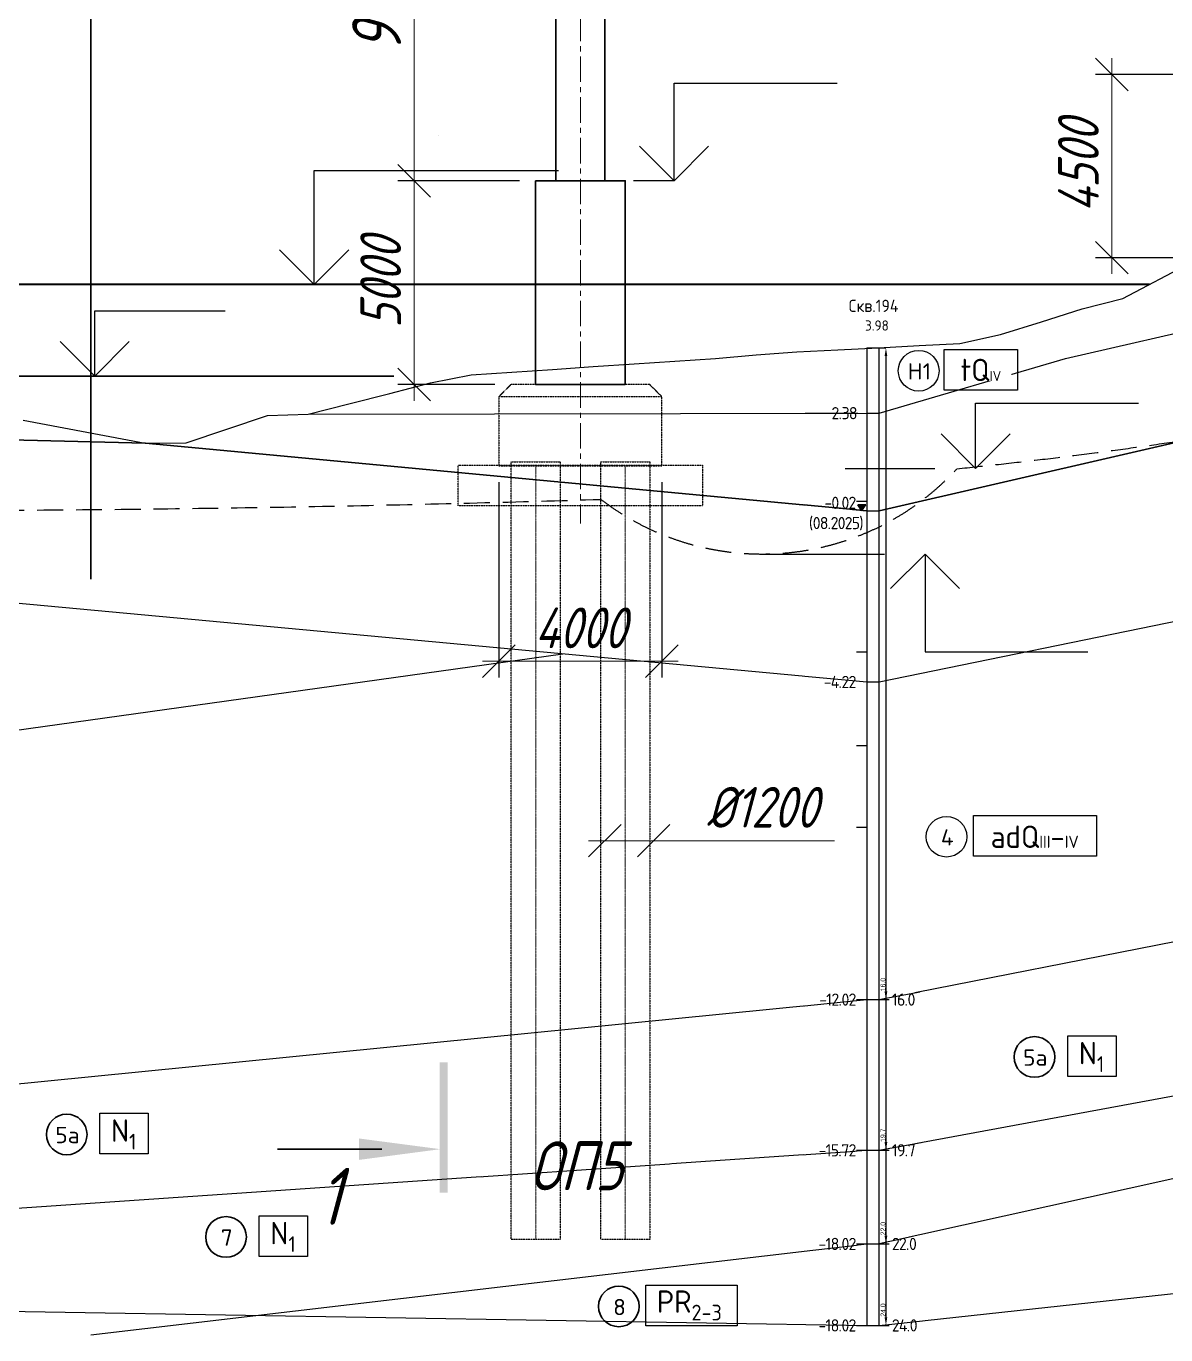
# Model space of a CAD drawing. Header units: millimetres. Extents: x 1864 to 10174863, y -4887456 to 5366151.
# Drawn here: x 6721914 to 6749895, y -20253 to 11881 of the extents above; entities that cross this region are included whole.
import ezdxf
from ezdxf.enums import TextEntityAlignment as Align

# ---------------------------------------------------------------- set-up
doc = ezdxf.new("R2018")
doc.units = ezdxf.units.MM
doc.linetypes.add('невидимая', pattern=[9.525, 6.35, -3.175])
doc.linetypes.add('осевая', pattern=[2, 1.25, -0.25, 0.25, -0.25])
for name, color, linetype, lineweight in [('!!ТЕКСТ', 3, 'Continuous', 20), ('01_Основные', 7, 'Continuous', 40), ('1-Бетон', 106, 'Continuous', 35), ('1-Примечания', 4, 'Continuous', 25), ('1-Размеры', 1, 'Continuous', 25), ('1-Текст_3', 250, 'Continuous', 25), ('ИС_TXT_ЗГЛ', 1, 'Continuous', 35), ('ИС_Основная', 7, 'Continuous', 35), ('ИС_Ось', 3, 'осевая', 18), ('ИС_Размер', 3, 'Continuous', 18), ('Штриховка', 2, 'Continuous', 5)]:
    doc.layers.add(name, color=color, linetype=linetype, lineweight=lineweight)
for name, color, linetype in [('geology', 250, 'Continuous'), ('Возрастные индексы', 1, 'Continuous'), ('Геология', 250, 'Continuous'), ('ИС_Невидимая', 4, 'невидимая'), ('Номера ИГЭ', 22, 'Continuous'), ('Отметки в скважинах', 7, 'Continuous'), ('Скважина', 170, 'Continuous'), ('Черный профиль', 3, 'Continuous')]:
    doc.layers.add(name, color=color, linetype=linetype)
doc.layers.add('Оси_Невидимые', color=5, linetype='Continuous', plot=False)
doc.layers.add('Помощь_Невидимый', color=7, linetype='Continuous', lineweight=30, plot=False)
doc.styles.add('0', font='isocpeur.ttf', dxfattribs={"width": 0.8, "oblique": 15})
doc.styles.add('ISOCPEUR', font='isocpeur.ttf', dxfattribs={"width": 0.8, "oblique": 15, "height": 2.5})
doc.styles.get("Standard").update_dxf_attribs({"font": 'arial.ttf'})
doc.styles.add('Стандарт-геология', font='romant.shx', dxfattribs={"width": 0.9, "height": 2.5})
doc.dimstyles.new('М400нов', dxfattribs={"dimscale": 400, "dimtxt": 2.5, "dimasz": 2, "dimexe": 1, "dimexo": 1, "dimgap": 0.8, "dimtad": 1, "dimdec": 0, "dimzin": 0, "dimdsep": 46, "dimtxsty": '0', "dimblk": 'OBLIQUE', "dimcen": 0.09, "dimdle": 1, "dimclrd": 256, "dimclre": 256, "dimclrt": 256, "dimadec": 4, "dimazin": 0, "dimtfac": 1, "dimtdec": 0, "dimtmove": 1, "dimatfit": 2, "dimfxl": 1, "dimtolj": 1, "dimtzin": 0, "dimlwd": -1, "dimarcsym": 0})
doc.dimstyles.new('Скважина', dxfattribs={"dimtxt": 1.2, "dimasz": 2, "dimexe": 0, "dimexo": 0, "dimgap": 0.1, "dimtad": 1, "dimjust": 2, "dimtoh": 1, "dimdec": 1, "dimlfac": 0.1, "dimrnd": 0.1, "dimzin": 0, "dimdsep": 46, "dimtxsty": 'Standard', "dimcen": 0, "dimdle": 1.5, "dimadec": 1, "dimazin": 0, "dimtfac": 1, "dimtdec": 1, "dimtofl": 0, "dimtmove": 0, "dimatfit": 3, "dimfxl": 3, "dimtolj": 1, "dimtzin": 0, "dimarcsym": 0})

# ---------------------------------------------------------------- blocks, each defined once
blk = doc.blocks.new('*U456')
at = {"layer": '1-Примечания', "linetype": 'Continuous'}
blk.add_line((0, 0), (-2.5, 0), dxfattribs=at)
for points in [[(0, 0), (0, 4), (8, 4)], [(2.121, 2.121), (0, 0), (-2.121, 2.121)]]:
    blk.add_lwpolyline(points, dxfattribs=at)
at = {"layer": '1-Текст_3', "lineweight": 30, "oblique": 15, "width": 0.8, "flags": 104}
blk.add_attdef('ВЫСОТА', text='', height=3, dxfattribs=at).set_placement((4.127, 6.167), align=Align.MIDDLE_CENTER)
blk.add_attdef('ПРИМЕЧАНИЕ', text='', height=3, dxfattribs=at).set_placement((4, 3.25), align=Align.TOP_CENTER)
blk = doc.blocks.new('*U454')
at = {"layer": '1-Примечания', "linetype": 'Continuous'}
blk.add_line((0, 0), (-2.5, 0), dxfattribs=at)
for points in [[(0, 0), (0, 7), (15, 7)], [(2.121, 2.121), (0, 0), (-2.121, 2.121)]]:
    blk.add_lwpolyline(points, dxfattribs=at)
at = {"layer": '1-Текст_3', "lineweight": 30, "oblique": 15, "width": 0.8, "flags": 104}
blk.add_attdef('ВЫСОТА', text='', height=3, dxfattribs=at).set_placement((7.627, 9.167), align=Align.MIDDLE_CENTER)
blk.add_attdef('ПРИМЕЧАНИЕ', text='', height=3, dxfattribs=at).set_placement((7.5, 6.25), align=Align.TOP_CENTER)
blk = doc.blocks.new('*U449')
at = {"layer": '1-Примечания', "linetype": 'Continuous'}
blk.add_line((0, 0), (-2.5, 0), dxfattribs=at)
for points in [[(0, 0), (0, 6), (10, 6)], [(2.121, 2.121), (0, 0), (-2.121, 2.121)]]:
    blk.add_lwpolyline(points, dxfattribs=at)
at = {"layer": '1-Текст_3', "lineweight": 30, "oblique": 15, "width": 0.8, "flags": 104}
blk.add_attdef('ВЫСОТА', text='', height=3, dxfattribs=at).set_placement((5.127, 8.167), align=Align.MIDDLE_CENTER)
blk.add_attdef('ПРИМЕЧАНИЕ', text='', height=3, dxfattribs=at).set_placement((5, 5.25), align=Align.TOP_CENTER)
blk = doc.blocks.new('*U1310')
blk.add_line((-3.8, -44.567), (-10.2, -44.567))
for points in [[(0.25, -39.234), (-0.25, -39.234), (0.25, -47.234), (-0.25, -47.234)], [(-5.2, -43.909), (-0.2, -44.567), (-5.2, -44.567), (-5.2, -45.226)]]:
    blk.add_solid(points)
at = {"style": '0', "oblique": 15, "width": 0.8}
for tag, p in [('ВЕРХ', (-7.064, 74.75)), ('НИЗ', (-6.996, -47.461))]:
    blk.add_attdef(tag, text='', height=3.5, dxfattribs=at).set_placement(p, align=Align.MIDDLE_CENTER)
blk = doc.blocks.new('*U616')
at = {"layer": '1-Примечания', "linetype": 'Continuous'}
blk.add_line((0, 0), (7.5, 0), dxfattribs=at)
for points in [[(12.121, -2.121), (10, 0), (7.879, -2.121)], [(10, 0), (10, -6), (20, -6)]]:
    blk.add_lwpolyline(points, dxfattribs=at)
at = {"layer": '1-Текст_3', "lineweight": 30, "oblique": 15, "width": 0.8, "flags": 104}
blk.add_attdef('ВЫСОТА', text='', height=3, dxfattribs=at).set_placement((15.127, -3.833), align=Align.MIDDLE_CENTER)
blk.add_attdef('ПРИМЕЧАНИЕ', text='', height=3, dxfattribs=at).set_placement((15, -6.75), align=Align.TOP_CENTER)
blk = doc.blocks.new('*U625')
at = {"layer": '1-Примечания', "linetype": 'Continuous'}
blk.add_line((0, 0), (5.5, 0), dxfattribs=at)
for points in [[(8, 0), (8, 4), (18, 4)], [(10.121, 2.121), (8, 0), (5.879, 2.121)]]:
    blk.add_lwpolyline(points, dxfattribs=at)
at = {"layer": '1-Текст_3', "lineweight": 30, "oblique": 15, "width": 0.8, "flags": 104}
blk.add_attdef('ВЫСОТА', text='', height=3, dxfattribs=at).set_placement((13.127, 6.167), align=Align.MIDDLE_CENTER)
blk.add_attdef('ПРИМЕЧАНИЕ', text='', height=3, dxfattribs=at).set_placement((13, 3.25), align=Align.TOP_CENTER)
blk = doc.blocks.new('_OBLIQUE')
at = {"color": 0, "linetype": 'ByBlock', "lineweight": -2}
blk.add_line((0.5, 0.5), (-0.5, -0.5), dxfattribs=at)
blk = doc.blocks.new('*D1146')
at = {"layer": 'Defpoints', "color": 0, "linetype": 'Continuous', "transparency": 16777216}
for p in [(6748568, 10696), (6750828, 10696), (6750828, 6196)]:
    blk.add_point(p, dxfattribs=at)
at = {"layer": 'ИС_Размер', "transparency": 16777216}
blk.add_line((6748568, 5796), (6748568, 11096), dxfattribs=at)
at = {"layer": 'ИС_Размер', "lineweight": -2, "transparency": 16777216}
for p, q in [((6750428, 10696), (6748168, 10696)), ((6750428, 6196), (6748168, 6196))]:
    blk.add_line(p, q, dxfattribs=at)
at = {"layer": 'ИС_Размер', "linetype": 'Continuous', "transparency": 16777216, "xscale": 800, "yscale": 800, "zscale": 800}
for p, rotation in [((6748568, 10696), 90), ((6748568, 6196), 270)]:
    blk.add_blockref('_OBLIQUE', p, dxfattribs=dict(at, rotation=rotation))
at = {"layer": 'ИС_Размер', "linetype": 'Continuous', "transparency": 16777216, "insert": (6747748, 8446), "char_height": 1000, "attachment_point": 5, "rotation": 90, "style": '0'}
blk.add_mtext('\\A1;4500', dxfattribs=at)
blk = doc.blocks.new('*D1190')
at = {"layer": 'Defpoints', "color": 0, "linetype": 'Continuous', "transparency": 16777216}
for p in [(6734519, 17084), (6731437, 8084), (6734422, 8084)]:
    blk.add_point(p, dxfattribs=at)
at = {"layer": 'ИС_Размер', "transparency": 16777216}
blk.add_line((6731437, 17484), (6731437, 7684), dxfattribs=at)
at = {"layer": 'ИС_Размер', "lineweight": -2, "transparency": 16777216}
for p, q in [((6734119, 17084), (6731037, 17084)), ((6734022, 8084), (6731037, 8084))]:
    blk.add_line(p, q, dxfattribs=at)
at = {"layer": 'ИС_Размер', "linetype": 'Continuous', "transparency": 16777216, "xscale": 800, "yscale": 800, "zscale": 800}
for p, rotation in [((6731437, 17084), 90), ((6731437, 8084), 270)]:
    blk.add_blockref('_OBLIQUE', p, dxfattribs=dict(at, rotation=rotation))
at = {"layer": 'ИС_Размер', "linetype": 'Continuous', "transparency": 16777216, "insert": (6730517, 12584), "char_height": 1000, "attachment_point": 5, "rotation": 90, "style": '0'}
blk.add_mtext('\\A1;{\\H1.2x;9000}', dxfattribs=at)
blk = doc.blocks.new('*D1160')
at = {"layer": 'Defpoints', "color": 0, "linetype": 'Continuous', "transparency": 16777216}
for p in [(6734422, 8084), (6731437, 3084), (6733820, 3084)]:
    blk.add_point(p, dxfattribs=at)
at = {"layer": 'ИС_Размер', "transparency": 16777216}
blk.add_line((6731437, 8484), (6731437, 2684), dxfattribs=at)
at = {"layer": 'ИС_Размер', "lineweight": -2, "transparency": 16777216}
for p, q in [((6734022, 8084), (6731037, 8084)), ((6733420, 3084), (6731037, 3084))]:
    blk.add_line(p, q, dxfattribs=at)
at = {"layer": 'ИС_Размер', "linetype": 'Continuous', "transparency": 16777216, "xscale": 800, "yscale": 800, "zscale": 800}
for p, rotation in [((6731437, 8084), 90), ((6731437, 3084), 270)]:
    blk.add_blockref('_OBLIQUE', p, dxfattribs=dict(at, rotation=rotation))
at = {"layer": 'ИС_Размер', "linetype": 'Continuous', "transparency": 16777216, "insert": (6730617, 5584), "char_height": 1000, "attachment_point": 5, "rotation": 90, "style": '0'}
blk.add_mtext('\\A1;5000', dxfattribs=at)
blk = doc.blocks.new('*D1162')
at = {"layer": 'Defpoints', "color": 0, "linetype": 'Continuous', "transparency": 16777216}
for p in [(6733521, 1084), (6737521, 1084), (6737521, -3714)]:
    blk.add_point(p, dxfattribs=at)
at = {"layer": 'ИС_Размер', "lineweight": -2, "transparency": 16777216}
for p, q in [((6733521, 684), (6733521, -4114)), ((6737521, 684), (6737521, -4114))]:
    blk.add_line(p, q, dxfattribs=at)
at = {"layer": 'ИС_Размер', "transparency": 16777216}
blk.add_line((6733121, -3714), (6737921, -3714), dxfattribs=at)
at = {"layer": 'ИС_Размер', "linetype": 'Continuous', "transparency": 16777216, "xscale": 800, "yscale": 800, "zscale": 800, "rotation": 180}
blk.add_blockref('_OBLIQUE', (6733521, -3714), dxfattribs=at)
at = {"layer": 'ИС_Размер', "linetype": 'Continuous', "transparency": 16777216, "xscale": 800, "yscale": 800, "zscale": 800}
blk.add_blockref('_OBLIQUE', (6737521, -3714), dxfattribs=at)
at = {"layer": 'ИС_Размер', "linetype": 'Continuous', "transparency": 16777216, "insert": (6735521, -2894), "char_height": 1000, "attachment_point": 5, "style": '0'}
blk.add_mtext('\\A1;4000', dxfattribs=at)
blk = doc.blocks.new('*D1180')
at = {"layer": 'Defpoints', "color": 0, "linetype": 'Continuous', "transparency": 16777216}
for p in [(6736121, -8119), (6737321, -8119), (6737321, -8119)]:
    blk.add_point(p, dxfattribs=at)
at = {"layer": 'ИС_Размер', "transparency": 16777216}
for p, q in [((6735721, -8119), (6737721, -8119)), ((6741760, -8119), (6737321, -8119))]:
    blk.add_line(p, q, dxfattribs=at)
at = {"layer": 'ИС_Размер', "linetype": 'Continuous', "transparency": 16777216, "xscale": 800, "yscale": 800, "zscale": 800, "rotation": 180}
blk.add_blockref('_OBLIQUE', (6736121, -8119), dxfattribs=at)
at = {"layer": 'ИС_Размер', "linetype": 'Continuous', "transparency": 16777216, "xscale": 800, "yscale": 800, "zscale": 800}
blk.add_blockref('_OBLIQUE', (6737321, -8119), dxfattribs=at)
at = {"layer": 'ИС_Размер', "linetype": 'Continuous', "transparency": 16777216, "insert": (6739986, -7299), "char_height": 1000, "attachment_point": 5, "style": '0'}
blk.add_mtext('\\A1;%%C1200', dxfattribs=at)
blk = doc.blocks.new('*U1062')
at = {"layer": 'Скважина'}
for p, q in [((-1.5, 0), (-1.5, -240)), ((1.5, -240), (1.5, 0)), ((-1.5, -240), (1.5, -240))]:
    blk.add_line(p, q, dxfattribs=at)
blk = doc.blocks.new('A$C2FC637E1')
at = {"layer": 'Штриховка'}
h = blk.add_hatch(color=5, dxfattribs=at)
h.dxf.hatch_style = 1
h.paths.add_polyline_path([(2, 1.5), (1, 1.5), (0, 1.5), (1, 0)])
at = {"layer": 'Геология', "color": 5}
for points in [[(1, 1.5), (0, 1.5)], [(1, 0), (1, 0), (0, 1.5)], [(2, 1.5), (1, 1.5)], [(1, 0), (2, 1.5)]]:
    blk.add_lwpolyline(points, dxfattribs=at)
blk = doc.blocks.new('A$C79B84F9B')
at = {"color": 18, "true_color": 0x000000}
blk.add_circle((4.99, 4.99), 4.99, dxfattribs=at)
at = {"layer": 'Возрастные индексы', "color": 250}
blk.add_lwpolyline([(11.62, 10.2), (41.78, 10.2), (41.78, 0.2), (11.62, 0.2)], close=True, dxfattribs=at)
at = {"layer": 'Номера ИГЭ', "color": 250, "style": 'Стандарт-геология'}
blk.add_text('4', height=4, dxfattribs=at).set_placement((5.17, 4.84), align=Align.MIDDLE)
at = {"layer": 'Возрастные индексы', "color": 250, "insert": (26.64, 4.99), "char_height": 3, "width": 29.5251, "attachment_point": 5, "style": 'Стандарт-геология', "bg_fill": 3, "box_fill_scale": 1, "bg_fill_color": 256, "bg_fill_transparency": 0}
blk.add_mtext('{\\H1.833x;аdQ}III{\\H1.833x;-}IV', dxfattribs=at)
blk = doc.blocks.new('A$C29696E8B')
at = {"color": 18, "true_color": 0x000000}
blk.add_circle((5, 5), 5, dxfattribs=at)
at = {"layer": 'Возрастные индексы', "color": 250, "insert": (20.27, 5.2), "char_height": 3, "width": 15, "attachment_point": 5, "style": 'Стандарт-геология', "bg_fill": 3, "box_fill_scale": 1, "bg_fill_color": 256, "bg_fill_transparency": 0}
blk.add_mtext('{\\H1.833x;tQ\\H0.4546x;IV}', dxfattribs=at)
at = {"layer": 'Номера ИГЭ', "color": 250, "style": 'Стандарт-геология'}
blk.add_text('Н1', height=4, dxfattribs=at).set_placement((5.16, 4.85), align=Align.MIDDLE)
at = {"layer": 'Возрастные индексы', "color": 250}
blk.add_lwpolyline([(11.27, 10.2), (29.29, 10.2), (29.29, 0.2), (11.27, 0.2)], close=True, dxfattribs=at)
blk = doc.blocks.new('*D1088')
at = {"layer": 'Defpoints', "color": 0, "transparency": 16777216}
for p in [(0, 87.64), (0, -132.36), (1.69, -132.36)]:
    blk.add_point(p, dxfattribs=at)
at = {"layer": 'Оси_Невидимые', "color": 0, "lineweight": -2, "transparency": 16777216}
for p, q in [((0, 87.64), (1.69, 87.64)), ((1.69, 85.64), (1.69, -130.36)), ((0, -132.36), (1.69, -132.36))]:
    blk.add_line(p, q, dxfattribs=at)
at = {"layer": 'Оси_Невидимые', "color": 0, "transparency": 16777216}
for points in [[(1.36, 85.64), (2.03, 85.64), (1.69, 87.64)], [(1.36, -130.36), (2.03, -130.36), (1.69, -132.36)]]:
    blk.add_solid(points, dxfattribs=at)
at = {"layer": 'Оси_Невидимые', "color": 0, "transparency": 16777216, "insert": (0.98, -128.59), "char_height": 1.2, "attachment_point": 5, "rotation": 90}
blk.add_mtext('\\A1;22.0', dxfattribs=at)
blk = doc.blocks.new('*D1098')
at = {"layer": 'Defpoints', "color": 0, "transparency": 16777216}
for p in [(0, 64.64), (0, -132.36), (1.69, -132.36)]:
    blk.add_point(p, dxfattribs=at)
at = {"layer": 'Оси_Невидимые', "color": 0, "lineweight": -2, "transparency": 16777216}
for p, q in [((0, 64.64), (1.69, 64.64)), ((1.69, 62.64), (1.69, -130.36)), ((0, -132.36), (1.69, -132.36))]:
    blk.add_line(p, q, dxfattribs=at)
at = {"layer": 'Оси_Невидимые', "color": 0, "transparency": 16777216}
for points in [[(1.36, 62.64), (2.03, 62.64), (1.69, 64.64)], [(1.36, -130.36), (2.03, -130.36), (1.69, -132.36)]]:
    blk.add_solid(points, dxfattribs=at)
at = {"layer": 'Оси_Невидимые', "color": 0, "transparency": 16777216, "insert": (0.98, -128.66), "char_height": 1.2, "attachment_point": 5, "rotation": 90}
blk.add_mtext('\\A1;19.7', dxfattribs=at)
blk = doc.blocks.new('*D1100')
at = {"layer": 'Defpoints', "color": 0, "transparency": 16777216}
for p in [(0, 27.64), (0, -132.36), (1.69, -132.36)]:
    blk.add_point(p, dxfattribs=at)
at = {"layer": 'Оси_Невидимые', "color": 0, "lineweight": -2, "transparency": 16777216}
for p, q in [((0, 27.64), (1.69, 27.64)), ((1.69, 25.64), (1.69, -130.36)), ((0, -132.36), (1.69, -132.36))]:
    blk.add_line(p, q, dxfattribs=at)
at = {"layer": 'Оси_Невидимые', "color": 0, "transparency": 16777216}
for points in [[(1.36, 25.64), (2.03, 25.64), (1.69, 27.64)], [(1.36, -130.36), (2.03, -130.36), (1.69, -132.36)]]:
    blk.add_solid(points, dxfattribs=at)
at = {"layer": 'Оси_Невидимые', "color": 0, "transparency": 16777216, "insert": (0.98, -128.66), "char_height": 1.2, "attachment_point": 5, "rotation": 90}
blk.add_mtext('\\A1;16.0', dxfattribs=at)
blk = doc.blocks.new('A$C41da21a2')
at = {"layer": 'Возрастные индексы', "color": 250, "insert": (1899, 499), "char_height": 300, "width": 2952.51, "attachment_point": 5, "style": 'Стандарт-геология', "bg_fill": 3, "box_fill_scale": 1, "bg_fill_color": 256, "bg_fill_transparency": 0}
blk.add_mtext('\\A1;{\\H1.833x;N\\H0.7x;\\S^ 1;}', dxfattribs=at)
at = {"color": 18, "true_color": 0x000000}
blk.add_circle((499, 499), 499, dxfattribs=at)
at = {"layer": 'Возрастные индексы', "color": 250}
blk.add_lwpolyline([(1315, 1020), (2501, 1020), (2501, 20), (1315, 20)], close=True, dxfattribs=at)
at = {"layer": 'Номера ИГЭ', "color": 250, "style": 'Стандарт-геология'}
blk.add_text('5а', height=400, dxfattribs=at).set_placement((517, 484), align=Align.MIDDLE)
blk = doc.blocks.new('A$C721D11AD')
at = {"layer": 'Возрастные индексы', "color": 250, "insert": (1899, 499), "char_height": 300, "width": 2952.51, "attachment_point": 5, "style": 'Стандарт-геология', "bg_fill": 3, "box_fill_scale": 1, "bg_fill_color": 256, "bg_fill_transparency": 0}
blk.add_mtext('\\A1;{\\H1.833x;N\\H0.7x;\\S^ 1;}', dxfattribs=at)
at = {"color": 18, "true_color": 0x000000}
blk.add_circle((499, 499), 499, dxfattribs=at)
at = {"layer": 'Возрастные индексы', "color": 250}
blk.add_lwpolyline([(1315, 1020), (2501, 1020), (2501, 20), (1315, 20)], close=True, dxfattribs=at)
at = {"layer": 'Номера ИГЭ', "color": 250, "style": 'Стандарт-геология'}
blk.add_text('7', height=400, dxfattribs=at).set_placement((517, 484), align=Align.MIDDLE)
blk = doc.blocks.new('A$C88f1db7f')
at = {"color": 18, "true_color": 0x000000}
blk.add_circle((4.99, 4.99), 4.99, dxfattribs=at)
at = {"layer": 'Возрастные индексы', "color": 250}
blk.add_lwpolyline([(11.62, 10.2), (34.07, 10.2), (34.07, 0.2), (11.62, 0.2)], close=True, dxfattribs=at)
at = {"layer": 'Номера ИГЭ', "color": 250, "style": 'Стандарт-геология'}
blk.add_text('8', height=4, dxfattribs=at).set_placement((5.17, 4.84), align=Align.MIDDLE)
at = {"layer": 'Возрастные индексы', "color": 250, "insert": (22.32, 5.24), "char_height": 3, "width": 9.0522, "attachment_point": 5, "style": 'Стандарт-геология', "bg_fill": 3, "box_fill_scale": 1, "bg_fill_color": 256, "bg_fill_transparency": 0}
blk.add_mtext('\\A1;{\\H1.833x;PR\\H0.7x;\\S^ 2-3;}', dxfattribs=at)
blk = doc.blocks.new('*D1090')
at = {"layer": 'Defpoints', "color": 0, "transparency": 16777216}
for p in [(0, 107.64), (0, -132.36), (1.69, -132.36)]:
    blk.add_point(p, dxfattribs=at)
at = {"layer": 'Оси_Невидимые', "color": 0, "lineweight": -2, "transparency": 16777216}
for p, q in [((0, 107.64), (1.69, 107.64)), ((1.69, 105.64), (1.69, -130.36)), ((0, -132.36), (1.69, -132.36))]:
    blk.add_line(p, q, dxfattribs=at)
at = {"layer": 'Оси_Невидимые', "color": 0, "transparency": 16777216}
for points in [[(1.36, 105.64), (2.03, 105.64), (1.69, 107.64)], [(1.36, -130.36), (2.03, -130.36), (1.69, -132.36)]]:
    blk.add_solid(points, dxfattribs=at)
at = {"layer": 'Оси_Невидимые', "color": 0, "transparency": 16777216, "insert": (0.98, -128.59), "char_height": 1.2, "attachment_point": 5, "rotation": 90}
blk.add_mtext('\\A1;24.0', dxfattribs=at)
blk = doc.blocks.new('*U1087')
at = {"layer": 'Отметки в скважинах'}
for p, q in [((-5.5, -132.36), (-3, -132.36)), ((0, -132.36), (2.5, -132.36))]:
    blk.add_line(p, q, dxfattribs=at)
at = {"layer": 'Помощь_Невидимый', "color": 5, "lineweight": -3}
for p, q in [((-5.5, -10), (-3, -10)), ((0, -132.36), (2.5, -132.36))]:
    blk.add_line(p, q, dxfattribs=at)
at = {"layer": 'Оси_Невидимые'}
dim = blk.add_aligned_dim(p1=(0, 87.64), p2=(0, -132.36), distance=1.69, dimstyle='Скважина', dxfattribs=at)
dim.commit()
dim.dimension.update_dxf_attribs({"geometry": '*D1088', "text_midpoint": (0.98, -128.59)})
at = {"layer": 'Отметки в скважинах', "lineweight": 13, "insert": (3.15, -132.36), "char_height": 3, "width": 7.6116, "attachment_point": 4, "style": 'Стандарт-геология', "bg_fill": 3, "box_fill_scale": 1.1, "bg_fill_color": 256, "bg_fill_transparency": 0}
blk.add_mtext('{\\T0.9;22.0}', dxfattribs=at)
blk = doc.blocks.new('*U1097')
at = {"layer": 'Отметки в скважинах'}
for p, q in [((-5.5, -132.36), (-3, -132.36)), ((0, -132.36), (2.5, -132.36))]:
    blk.add_line(p, q, dxfattribs=at)
at = {"layer": 'Помощь_Невидимый', "color": 5, "lineweight": -3}
for p, q in [((-5.5, -10), (-3, -10)), ((0, -132.36), (2.5, -132.36))]:
    blk.add_line(p, q, dxfattribs=at)
at = {"layer": 'Оси_Невидимые'}
dim = blk.add_aligned_dim(p1=(0, 64.64), p2=(0, -132.36), distance=1.69, dimstyle='Скважина', dxfattribs=at)
dim.commit()
dim.dimension.update_dxf_attribs({"geometry": '*D1098', "text_midpoint": (0.98, -128.66)})
at = {"layer": 'Отметки в скважинах', "lineweight": 13, "insert": (3.15, -132.36), "char_height": 3, "width": 7.6116, "attachment_point": 4, "style": 'Стандарт-геология', "bg_fill": 3, "box_fill_scale": 1.1, "bg_fill_color": 256, "bg_fill_transparency": 0}
blk.add_mtext('{\\T0.9;19.7}', dxfattribs=at)
blk = doc.blocks.new('*U1099')
at = {"layer": 'Отметки в скважинах'}
for p, q in [((-5.5, -132.36), (-3, -132.36)), ((0, -132.36), (2.5, -132.36))]:
    blk.add_line(p, q, dxfattribs=at)
at = {"layer": 'Помощь_Невидимый', "color": 5, "lineweight": -3}
for p, q in [((-5.5, -10), (-3, -10)), ((0, -132.36), (2.5, -132.36))]:
    blk.add_line(p, q, dxfattribs=at)
at = {"layer": 'Оси_Невидимые'}
dim = blk.add_aligned_dim(p1=(0, 27.64), p2=(0, -132.36), distance=1.69, dimstyle='Скважина', dxfattribs=at)
dim.commit()
dim.dimension.update_dxf_attribs({"geometry": '*D1100', "text_midpoint": (0.98, -128.66)})
at = {"layer": 'Отметки в скважинах', "lineweight": 13, "insert": (3.15, -132.36), "char_height": 3, "width": 7.6116, "attachment_point": 4, "style": 'Стандарт-геология', "bg_fill": 3, "box_fill_scale": 1.1, "bg_fill_color": 256, "bg_fill_transparency": 0}
blk.add_mtext('{\\T0.9;16.0}', dxfattribs=at)
blk = doc.blocks.new('*U1089')
at = {"layer": 'Отметки в скважинах'}
for p, q in [((-5.5, -132.36), (-3, -132.36)), ((0, -132.36), (2.5, -132.36))]:
    blk.add_line(p, q, dxfattribs=at)
at = {"layer": 'Помощь_Невидимый', "color": 5, "lineweight": -3}
for p, q in [((-5.5, -10), (-3, -10)), ((0, -132.36), (2.5, -132.36))]:
    blk.add_line(p, q, dxfattribs=at)
at = {"layer": 'Оси_Невидимые'}
dim = blk.add_aligned_dim(p1=(0, 107.64), p2=(0, -132.36), distance=1.69, dimstyle='Скважина', dxfattribs=at)
dim.commit()
dim.dimension.update_dxf_attribs({"geometry": '*D1090', "text_midpoint": (0.98, -128.59)})
at = {"layer": 'Отметки в скважинах', "lineweight": 13, "insert": (3.15, -132.36), "char_height": 3, "width": 7.6116, "attachment_point": 4, "style": 'Стандарт-геология', "bg_fill": 3, "box_fill_scale": 1.1, "bg_fill_color": 256, "bg_fill_transparency": 0}
blk.add_mtext('{\\T0.9;24.0}', dxfattribs=at)
blk = doc.blocks.new('нов геол')
at = {"layer": 'geology'}
blk.add_line((8565145, 407662), (8593113, 411568), dxfattribs=at)
blk.add_lwpolyline([(8600879, 417476), (8605459, 418819), (8609375, 419718), (8612730, 420488), (8614699, 420712), (8618757, 420818), (8623298, 420741), (8626443, 421274), (8633719, 422646)], dxfattribs=at)
at = {"layer": 'Геология', "color": 18, "true_color": 0x000000, "flags": 128}
for points in [[(8600579, 419076), (8600879, 419076)], [(8600579, 417476), (8600879, 417476)]]:
    blk.add_lwpolyline(points, dxfattribs=at)
at = {"layer": 'ИС_Основная', "color": 146, "linetype": 'Continuous', "true_color": 0x105689}
blk.add_line((8565145, 417162), (8582865, 416742), dxfattribs=at)
at = {"layer": 'ИС_Основная', "color": 146, "linetype": 'Continuous', "true_color": 0x105689, "flags": 128}
blk.add_lwpolyline([(8572650, 418385), (8588964, 418385)], dxfattribs=at)
at = {"layer": '1-Бетон', "color": 6}
blk.add_blockref('A$C41da21a2', (8604197, 401168), dxfattribs=at)
at = {"layer": 'geology', "color": 5, "xscale": 100, "yscale": 100, "zscale": 100}
blk.add_blockref('*U1062', (8600729, 419076), dxfattribs=at)
at = {"layer": 'Геология', "color": 18, "true_color": 0x000000, "xscale": 100, "yscale": 100, "zscale": 100}
blk.add_blockref('A$C79B84F9B', (8602036, 406576), dxfattribs=at)
at = {"layer": 'Отметки в скважинах', "color": 0, "lineweight": 13, "char_height": 300, "width": 1241.03, "attachment_point": 6, "style": 'Стандарт-геология', "bg_fill": 3, "box_fill_scale": 1.1, "bg_fill_color": 256, "bg_fill_transparency": 0}
for s, insert in [('{\\T0.9;2.38}', (8600329, 417476)), ('{\\T0.9;-0.02}', (8600303, 415275)), ('{\\T0.9;-18.02}', (8600303, 397076))]:
    blk.add_mtext(s, dxfattribs=dict(at, insert=insert))
at = {"layer": 'Скважина', "color": 0, "style": 'Стандарт-геология', "width": 0.9}
blk.add_text('Скв.194', height=300, dxfattribs=at).set_placement((8600746, 419961), align=Align.CENTER)
at = {"layer": 'Скважина', "color": 0, "lineweight": 13, "style": 'Стандарт-геология', "width": 0.9}
blk.add_text('3.98', height=250, dxfattribs=at).set_placement((8601119, 419753), align=Align.TOP_RIGHT)
at = {"layer": 'geology'}
blk.add_line((8586865, 417453), (8600579, 417476), dxfattribs=at)
at = {"layer": 'geology', "xscale": 100, "yscale": 100, "zscale": 100}
blk.add_blockref('A$C2FC637E1', (8600354, 415076), dxfattribs=at)
at = {"layer": 'Геология', "color": 18, "true_color": 0x000000, "xscale": 100, "yscale": 100, "zscale": 100}
blk.add_blockref('A$C29696E8B', (8601352, 418017), dxfattribs=at)
at = {"layer": 'geology', "color": 5, "insert": (8600488, 414762), "char_height": 300, "width": 1241.03, "attachment_point": 6, "style": 'Стандарт-геология', "bg_fill": 3, "box_fill_scale": 1.1, "bg_fill_color": 256, "bg_fill_transparency": 0}
blk.add_mtext('{\\T0.9;(08.2025)}', dxfattribs=at)
at = {"layer": 'Геология', "color": 18, "true_color": 0x000000, "flags": 128}
blk.add_lwpolyline([(8600579, 415076), (8600879, 415076)], dxfattribs=at)
at = {"layer": 'ИС_Основная', "color": 146, "linetype": 'Continuous', "true_color": 0x105689}
blk.add_line((8600579, 415076), (8582865, 416742), dxfattribs=at)
at = {"layer": 'Скважина', "color": 0, "xscale": 100, "yscale": 100, "zscale": 100}
blk.add_blockref('*U1087', (8600879, 410312), dxfattribs=at)
at = {"layer": 'geology'}
blk.add_line((8581528, 394845), (8600579, 397076), dxfattribs=at)
at = {"layer": 'Геология', "color": 18, "true_color": 0x000000, "flags": 128}
blk.add_lwpolyline([(8600579, 397076), (8600879, 397076)], dxfattribs=at)
at = {"layer": 'Отметки в скважинах', "color": 0, "lineweight": 13, "insert": (8600303, 399376), "char_height": 300, "width": 1241.03, "attachment_point": 6, "style": 'Стандарт-геология', "bg_fill": 3, "box_fill_scale": 1.1, "bg_fill_color": 256, "bg_fill_transparency": 0}
blk.add_mtext('{\\T0.9;-15.72}', dxfattribs=at)
at = {"linetype": 'Continuous', "xscale": 100, "yscale": 100, "zscale": 100}
blk.add_blockref('A$C88f1db7f', (8593990, 395043), dxfattribs=at)
at = {"layer": 'Скважина', "color": 0, "xscale": 100, "yscale": 100, "zscale": 100}
blk.add_blockref('*U1097', (8600879, 412612), dxfattribs=at)
at = {"layer": 'Отметки в скважинах', "color": 0, "lineweight": 13, "insert": (8600303, 395076), "char_height": 300, "width": 1241.03, "attachment_point": 6, "style": 'Стандарт-геология', "bg_fill": 3, "box_fill_scale": 1.1, "bg_fill_color": 256, "bg_fill_transparency": 0}
blk.add_mtext('{\\T0.9;-18.02}', dxfattribs=at)
at = {"layer": 'geology'}
blk.add_line((8565145, 396962), (8600579, 399376), dxfattribs=at)
at = {"layer": 'Геология', "color": 18, "true_color": 0x000000, "flags": 128}
blk.add_lwpolyline([(8600579, 399376), (8600879, 399376)], dxfattribs=at)
at = {"layer": 'Отметки в скважинах', "color": 0, "lineweight": 13, "insert": (8600303, 403076), "char_height": 300, "width": 1241.03, "attachment_point": 6, "style": 'Стандарт-геология', "bg_fill": 3, "box_fill_scale": 1.1, "bg_fill_color": 256, "bg_fill_transparency": 0}
blk.add_mtext('{\\T0.9;-12.02}', dxfattribs=at)
at = {"color": 6, "linetype": 'Continuous'}
blk.add_blockref('A$C721D11AD', (8584347, 396748), dxfattribs=at)
at = {"layer": 'Скважина', "color": 0, "xscale": 100, "yscale": 100, "zscale": 100}
blk.add_blockref('*U1099', (8600879, 416312), dxfattribs=at)
at = {"layer": 'geology'}
for p, q in [((8600879, 410876), (8633869, 417646)), ((8565145, 399562), (8600579, 403076))]:
    blk.add_line(p, q, dxfattribs=at)
at = {"layer": 'Геология', "color": 18, "true_color": 0x000000, "flags": 128}
for points in [[(8600579, 410876), (8600879, 410876)], [(8600579, 403076), (8600879, 403076)]]:
    blk.add_lwpolyline(points, dxfattribs=at)
at = {"layer": 'Отметки в скважинах', "color": 0, "lineweight": 13, "insert": (8600303, 410876), "char_height": 300, "width": 1241.03, "attachment_point": 6, "style": 'Стандарт-геология', "bg_fill": 3, "box_fill_scale": 1.1, "bg_fill_color": 256, "bg_fill_transparency": 0}
blk.add_mtext('{\\T0.9;-4.22}', dxfattribs=at)
at = {"layer": 'geology'}
blk.add_line((8565145, 414162), (8600579, 410876), dxfattribs=at)
at = {"layer": '1-Бетон', "color": 6}
blk.add_blockref('A$C41da21a2', (8580436, 399266), dxfattribs=at)
at = {"layer": 'Скважина', "color": 0, "xscale": 100, "yscale": 100, "zscale": 100}
blk.add_blockref('*U1089', (8600879, 408312), dxfattribs=at)
at = {"layer": 'geology'}
blk.add_line((8600879, 403076), (8633719, 409546), dxfattribs=at)
for points in [[(8600879, 399376), (8633719, 405446)], [(8633719, 404346), (8600879, 397076)]]:
    blk.add_lwpolyline(points, dxfattribs=at)
at = {"layer": 'geology', "color": 6}
blk.add_lwpolyline([(8503260, 397476), (8531811, 396703), (8532111, 396703), (8548961, 400706), (8549261, 400706), (8564845, 395662), (8565145, 395662), (8600579, 395076), (8600879, 395071), (8633719, 398646), (8634019, 398646), (8655416, 400420)], dxfattribs=at)
at = {"layer": 'ИС_Основная', "color": 146, "linetype": 'Continuous', "true_color": 0x105689}
blk.add_lwpolyline([(8600879, 415076), (8633719, 422646)], dxfattribs=at)

msp = doc.modelspace()

# ---------------------------------------------------------------- linework, layer by layer
at = {"layer": '01_Основные', "color": 146, "linetype": 'Continuous', "true_color": 0x105689}
msp.add_line((6749496.9, 5540), (6657629.8, 5540), dxfattribs=at)
at = {"layer": '1-Бетон'}
msp.add_lwpolyline([(6736121.3, 17084), (6736121.6, 8084), (6734921.6, 8084), (6734921.3, 17084)], dxfattribs=at)
msp.add_lwpolyline([(6734421.7, 8084), (6736621.7, 8084), (6736621.2, 3084), (6734421.2, 3084)], close=True, dxfattribs=at)
at = {"layer": 'ИС_Невидимая', "color": 146, "ltscale": 100, "true_color": 0x105689}
msp.add_lwpolyline([(6670653.8, 4296.5, 0.1019893), (6694460.2, 22), (6702144.5, 22, 0.4378517), (6711708.4, 22, 0.0104574), (6736025.7, 261.7, 0.3876281), (6744765.5, 1013.6, 0.0694032), (6776536.4, 8764.6)], format="xyb", dxfattribs=at)
at = {"layer": 'ИС_Невидимая', "ltscale": 0.3}
for points in [[(6733521.2, 1084), (6737521.3, 1084), (6737521.3, 2784), (6737221.3, 3084), (6733821.3, 3084), (6733521.2, 2784), (6733521.2, 1084)], [(6733521.2, 2784), (6737521.3, 2784)]]:
    msp.add_lwpolyline(points, dxfattribs=at)
msp.add_lwpolyline([(6732521.2, 1103.7), (6738521.3, 1103.7), (6738521.3, 103.7), (6732521.2, 103.7)], close=True, dxfattribs=at)
at = {"layer": 'ИС_Основная', "color": 146, "linetype": 'Continuous', "true_color": 0x105689, "flags": 128}
msp.add_lwpolyline([(6714623.7, 3287.9), (6730937.7, 3287.9)], dxfattribs=at)
at = {"layer": 'ИС_Ось', "ltscale": 500}
msp.add_lwpolyline([(6735521.4, 18136), (6735521.4, -326.9)], dxfattribs=at)
at = {"layer": 'Черный профиль', "linetype": 'Continuous', "flags": 128}
msp.add_lwpolyline([(6721838.6, 2208.9), (6722838.6, 2021.2), (6723838.6, 1833), (6724838.6, 1644.3), (6725838.6, 1651.9), (6726838.6, 1988.3), (6727838.6, 2324.8), (6728838.6, 2355.5), (6729838.6, 2609.1), (6730838.6, 2864.9), (6731838.6, 3120.5), (6732838.6, 3318.1), (6733838.6, 3385.7), (6734838.6, 3453.3), (6735838.6, 3520.9), (6736838.6, 3588.5), (6737838.6, 3656.2), (6738838.6, 3723.8), (6739838.6, 3811.3), (6740838.6, 3883.2), (6741838.6, 3934.4), (6742838.6, 3985.7), (6743838.6, 4036.9), (6744838.6, 4088.2), (6745838.6, 4309.5), (6746838.6, 4623.7), (6747838.6, 4936.3), (6748838.6, 5194), (6750518.2, 6076.8)], dxfattribs=at)

# ---------------------------------------------------------------- block references
at = {"layer": '1-Размеры', "transparency": 33554687}
ref = msp.add_blockref('*U449', (6737821.4, 8084), dxfattribs=dict(at, xscale=399.9999999999998, yscale=399.9999999999998, zscale=399.9999999999998, rotation=0.0002819284350356197))
lines = msp.add_mtext('\\W0.8000;8.08', dxfattribs={"layer": '1-Текст_3', "insert": (6739872.1, 11350.9), "char_height": 2.5, "attachment_point": 1, "rotation": 0.00028, "bg_fill": 3, "box_fill_scale": 1, "bg_fill_color": 256, "bg_fill_transparency": 0})
ref.add_attrib('ВЫСОТА', '', (6739872.1, 11350.9)).embed_mtext(lines)
lines = msp.add_mtext('\\W0.8000;', dxfattribs={"layer": '1-Текст_3', "insert": (6739821.4, 10184), "char_height": 2.5, "attachment_point": 1, "rotation": 0.00028, "bg_fill": 3, "box_fill_scale": 1, "bg_fill_color": 256, "bg_fill_transparency": 0})
ref.add_attrib('ПРИМЕЧАНИЕ', '', (6739821.4, 10184)).embed_mtext(lines)
ref = msp.add_blockref('*U454', (6728985.8, 5540), dxfattribs=dict(at, xscale=399.9999999999999, yscale=399.9999999999999, zscale=399.9999999999999, rotation=0.0002819284350356194))
lines = msp.add_mtext('\\W0.8000;5.54', dxfattribs={"layer": '1-Текст_3', "insert": (6732036.5, 9206.9), "char_height": 2.5, "attachment_point": 1, "rotation": 0.00028, "bg_fill": 3, "box_fill_scale": 1, "bg_fill_color": 256, "bg_fill_transparency": 0})
ref.add_attrib('ВЫСОТА', '', (6732036.5, 9206.9)).embed_mtext(lines)
lines = msp.add_mtext('\\W0.8000;РУВВ1%', dxfattribs={"layer": '1-Текст_3', "insert": (6731985.8, 8040), "char_height": 2.5, "attachment_point": 1, "rotation": 0.00028, "bg_fill": 3, "box_fill_scale": 1, "bg_fill_color": 256, "bg_fill_transparency": 0})
ref.add_attrib('ПРИМЕЧАНИЕ', '', (6731985.8, 8040)).embed_mtext(lines)
ref = msp.add_blockref('*U456', (6723596.3, 3287.9), dxfattribs=dict(at, xscale=399.9999999999999, yscale=399.9999999999999, zscale=399.9999999999999, rotation=0.0002819284350356194))
lines = msp.add_mtext('\\W0.8000;3.29', dxfattribs={"layer": '1-Текст_3', "insert": (6725247, 5754.9), "char_height": 2.5, "attachment_point": 1, "rotation": 0.00028, "bg_fill": 3, "box_fill_scale": 1, "bg_fill_color": 256, "bg_fill_transparency": 0})
ref.add_attrib('ВЫСОТА', '', (6725247, 5754.9)).embed_mtext(lines)
lines = msp.add_mtext('\\W0.8000;', dxfattribs={"layer": '1-Текст_3', "insert": (6725196.3, 4587.9), "char_height": 2.5, "attachment_point": 1, "rotation": 0.00028, "bg_fill": 3, "box_fill_scale": 1, "bg_fill_color": 256, "bg_fill_transparency": 0})
ref.add_attrib('ПРИМЕЧАНИЕ', '', (6725196.3, 4587.9)).embed_mtext(lines)
ref = msp.add_blockref('*U625', (6742024.9, 1019.9), dxfattribs=dict(at, xscale=399.9999999999998, yscale=399.9999999999998, zscale=399.9999999999998, rotation=0.0002819284350356197))
lines = msp.add_mtext('\\W0.8000;1.02', dxfattribs={"layer": '1-Текст_3', "insert": (6747275.5, 3486.8), "char_height": 2.5, "attachment_point": 1, "rotation": 0.00028, "bg_fill": 3, "box_fill_scale": 1, "bg_fill_color": 256, "bg_fill_transparency": 0})
ref.add_attrib('ВЫСОТА', '', (6747275.5, 3486.8)).embed_mtext(lines)
lines = msp.add_mtext('\\W0.8000;', dxfattribs={"layer": '1-Текст_3', "insert": (6747224.9, 2319.9), "char_height": 2.5, "attachment_point": 1, "rotation": 0.00028, "bg_fill": 3, "box_fill_scale": 1, "bg_fill_color": 256, "bg_fill_transparency": 0})
ref.add_attrib('ПРИМЕЧАНИЕ', '', (6747224.9, 2319.9)).embed_mtext(lines)
ref = msp.add_blockref('*U616', (6739983.6, -1080.2), dxfattribs=dict(at, xscale=399.9999999999998, yscale=399.9999999999998, zscale=399.9999999999998, rotation=0.0002819284350356197))
lines = msp.add_mtext('\\W0.8000;-1.08', dxfattribs={"layer": '1-Текст_3', "insert": (6746034.2, -2613.3), "char_height": 2.5, "attachment_point": 1, "rotation": 0.00028, "bg_fill": 3, "box_fill_scale": 1, "bg_fill_color": 256, "bg_fill_transparency": 0})
ref.add_attrib('ВЫСОТА', '', (6746034.2, -2613.3)).embed_mtext(lines)
lines = msp.add_mtext('\\W0.8000;ЛМР', dxfattribs={"layer": '1-Текст_3', "insert": (6745983.6, -3780.2), "char_height": 2.5, "attachment_point": 1, "rotation": 0.00028, "bg_fill": 3, "box_fill_scale": 1, "bg_fill_color": 256, "bg_fill_transparency": 0})
ref.add_attrib('ПРИМЕЧАНИЕ', '', (6745983.6, -3780.2)).embed_mtext(lines)
at = {"layer": 'ИС_TXT_ЗГЛ', "ltscale": 0.5}
ref = msp.add_blockref('*U1310', (6732162.5, 2132.6), dxfattribs=dict(at, xscale=400, yscale=400, zscale=400))
ref.add_attrib('НИЗ', '1', dxfattribs={"layer": '0', "height": 1400, "style": '0', "oblique": 15, "width": 0.8}).set_placement((6729364, -16851.9), align=Align.MIDDLE_CENTER)

# ---------------------------------------------------------------- texts
at = {"layer": '!!ТЕКСТ', "color": 1, "insert": (6735423.3, -16103.3), "char_height": 1200, "width": 3472.658, "attachment_point": 5, "style": 'ISOCPEUR', "bg_fill": 2}
msp.add_mtext('ОП5', dxfattribs=at)

# ---------------------------------------------------------------- dimensions: what is measured, and where the dimension line sits
at = {"layer": 'ИС_Размер', "linetype": 'Continuous'}
dim = msp.add_linear_dim(base=(6731437.2, 8084), p1=(6734519.4, 17084), p2=(6734421.7, 8084), angle=90, text='{\\H1.2x;<>}', dimstyle='М400нов', dxfattribs=at)
dim.commit()
dim.dimension.update_dxf_attribs({"geometry": '*D1190', "text_midpoint": (6730517.2, 12584)})
for base, p1, p2, picture, middle in [((6748568, 10695.9), (6750828, 6195.9), (6750828, 10695.9), '*D1146', (6747748, 8445.9)), ((6731437.2, 3084), (6734421.7, 8084), (6733820.3, 3084), '*D1160', (6730617.2, 5584))]:
    dim = msp.add_linear_dim(base=base, p1=p1, p2=p2, angle=90, dimstyle='М400нов', dxfattribs=at)
    dim.commit()
    dim.dimension.update_dxf_attribs({"geometry": picture, "text_midpoint": middle})
dim = msp.add_linear_dim(base=(6737521.3, -3714.3), p1=(6733521.2, 1084), p2=(6737521.3, 1084), dimstyle='М400нов', dxfattribs=at)
dim.commit()
dim.dimension.update_dxf_attribs({"geometry": '*D1162', "text_midpoint": (6735521.3, -2894.3)})
dim = msp.add_linear_dim(base=(6737321, -8119.3), p1=(6736121, -8119.3), p2=(6737321, -8119.3), text='%%C<>', dimstyle='М400нов', dxfattribs=at)
dim.commit()
dim.dimension.update_dxf_attribs({"geometry": '*D1180', "text_midpoint": (6739986.2, -8516), "dimtype": 160})

# ---------------------------------------------------------------- next in the draw order: block references
at = {"layer": '1-Бетон'}
msp.add_blockref('нов геол', (-1858025.3, -415097.2), dxfattribs=at)

# ---------------------------------------------------------------- next in the draw order: linework, layer by layer
msp.add_lwpolyline([(6723503.1, 22439.6), (6723503.1, -1701.4)], dxfattribs=at)
at = {"layer": 'ИС_Невидимая', "ltscale": 0.3}
for points in [[(6733823.1, 1184), (6735023.1, 1184), (6735023.1, -17916), (6733823.1, -17916)], [(6736023.1, 1184), (6737223.1, 1184), (6737223.1, -17916), (6736023.1, -17916)]]:
    msp.add_lwpolyline(points, close=True, dxfattribs=at)
at = {"layer": 'ИС_Ось'}
for points in [[(6734423.1, 1084), (6734423.1, -17916)], [(6736623.1, 1084), (6736623.1, -17916)]]:
    msp.add_lwpolyline(points, dxfattribs=at)

doc.saveas('drawing.dxf')
